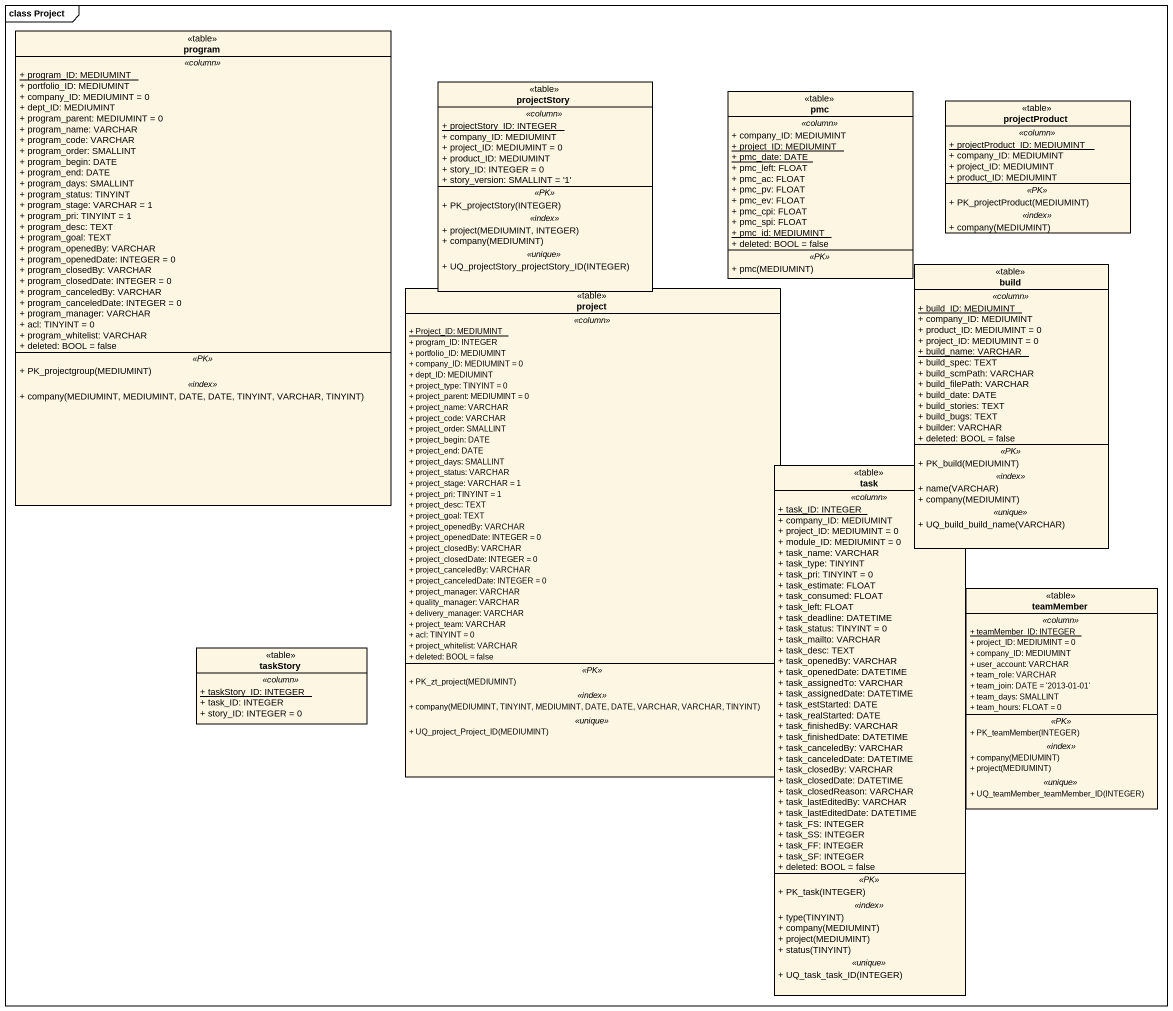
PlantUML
@startuml
mainframe class Project
hide circle
hide empty members
skinparam classAttributeIconSize 0
class program <<table>> {
  .. <<column>> ..
  {static} + program_ID: MEDIUMINT
  + portfolio_ID: MEDIUMINT
  + company_ID: MEDIUMINT = 0
  + dept_ID: MEDIUMINT
  + program_parent: MEDIUMINT = 0
  + program_name: VARCHAR
  + program_code: VARCHAR
  + program_order: SMALLINT
  + program_begin: DATE
  + program_end: DATE
  + program_days: SMALLINT
  + program_status: TINYINT
  + program_stage: VARCHAR = 1
  + program_pri: TINYINT = 1
  + program_desc: TEXT
  + program_goal: TEXT
  + program_openedBy: VARCHAR
  + program_openedDate: INTEGER = 0
  + program_closedBy: VARCHAR
  + program_closedDate: INTEGER = 0
  + program_canceledBy: VARCHAR
  + program_canceledDate: INTEGER = 0
  + program_manager: VARCHAR
  + acl: TINYINT = 0
  + program_whitelist: VARCHAR
  + deleted: BOOL = false
  .. <<PK>> ..
  + PK_projectgroup(MEDIUMINT)
  .. <<index>> ..
  + company(MEDIUMINT, MEDIUMINT, DATE, DATE, TINYINT, VARCHAR, TINYINT)
}
class projectStory <<table>> {
  .. <<column>> ..
  {static} + projectStory_ID: INTEGER
  + company_ID: MEDIUMINT
  + project_ID: MEDIUMINT = 0
  + product_ID: MEDIUMINT
  + story_ID: INTEGER = 0
  + story_version: SMALLINT = '1'
  .. <<PK>> ..
  + PK_projectStory(INTEGER)
  .. <<index>> ..
  + project(MEDIUMINT, INTEGER)
  + company(MEDIUMINT)
  .. <<unique>> ..
  + UQ_projectStory_projectStory_ID(INTEGER)
}
class pmc <<table>> {
  .. <<column>> ..
  + company_ID: MEDIUMINT
  {static} + project_ID: MEDIUMINT
  {static} + pmc_date: DATE
  + pmc_left: FLOAT
  + pmc_ac: FLOAT
  + pmc_pv: FLOAT
  + pmc_ev: FLOAT
  + pmc_cpi: FLOAT
  + pmc_spi: FLOAT
  {static} + pmc_id: MEDIUMINT
  + deleted: BOOL = false
  .. <<PK>> ..
  + pmc(MEDIUMINT)
}
class projectProduct <<table>> {
  .. <<column>> ..
  {static} + projectProduct_ID: MEDIUMINT
  + company_ID: MEDIUMINT
  + project_ID: MEDIUMINT
  + product_ID: MEDIUMINT
  .. <<PK>> ..
  + PK_projectProduct(MEDIUMINT)
  .. <<index>> ..
  + company(MEDIUMINT)
}
class build <<table>> {
  .. <<column>> ..
  {static} + build_ID: MEDIUMINT
  + company_ID: MEDIUMINT
  + product_ID: MEDIUMINT = 0
  + project_ID: MEDIUMINT = 0
  {static} + build_name: VARCHAR
  + build_spec: TEXT
  + build_scmPath: VARCHAR
  + build_filePath: VARCHAR
  + build_date: DATE
  + build_stories: TEXT
  + build_bugs: TEXT
  + builder: VARCHAR
  + deleted: BOOL = false
  .. <<PK>> ..
  + PK_build(MEDIUMINT)
  .. <<index>> ..
  + name(VARCHAR)
  + company(MEDIUMINT)
  .. <<unique>> ..
  + UQ_build_build_name(VARCHAR)
}
class project <<table>> {
  .. <<column>> ..
  {static} + Project_ID: MEDIUMINT
  + program_ID: INTEGER
  + portfolio_ID: MEDIUMINT
  + company_ID: MEDIUMINT = 0
  + dept_ID: MEDIUMINT
  + project_type: TINYINT = 0
  + project_parent: MEDIUMINT = 0
  + project_name: VARCHAR
  + project_code: VARCHAR
  + project_order: SMALLINT
  + project_begin: DATE
  + project_end: DATE
  + project_days: SMALLINT
  + project_status: VARCHAR
  + project_stage: VARCHAR = 1
  + project_pri: TINYINT = 1
  + project_desc: TEXT
  + project_goal: TEXT
  + project_openedBy: VARCHAR
  + project_openedDate: INTEGER = 0
  + project_closedBy: VARCHAR
  + project_closedDate: INTEGER = 0
  + project_canceledBy: VARCHAR
  + project_canceledDate: INTEGER = 0
  + project_manager: VARCHAR
  + quality_manager: VARCHAR
  + delivery_manager: VARCHAR
  + project_team: VARCHAR
  + acl: TINYINT = 0
  + project_whitelist: VARCHAR
  + deleted: BOOL = false
  .. <<PK>> ..
  + PK_zt_project(MEDIUMINT)
  .. <<index>> ..
  + company(MEDIUMINT, TINYINT, MEDIUMINT, DATE, DATE, VARCHAR, VARCHAR, TINYINT)
  .. <<unique>> ..
  + UQ_project_Project_ID(MEDIUMINT)
}
class task <<table>> {
  .. <<column>> ..
  {static} + task_ID: INTEGER
  + company_ID: MEDIUMINT
  + project_ID: MEDIUMINT = 0
  + module_ID: MEDIUMINT = 0
  + task_name: VARCHAR
  + task_type: TINYINT
  + task_pri: TINYINT = 0
  + task_estimate: FLOAT
  + task_consumed: FLOAT
  + task_left: FLOAT
  + task_deadline: DATETIME
  + task_status: TINYINT = 0
  + task_mailto: VARCHAR
  + task_desc: TEXT
  + task_openedBy: VARCHAR
  + task_openedDate: DATETIME
  + task_assignedTo: VARCHAR
  + task_assignedDate: DATETIME
  + task_estStarted: DATE
  + task_realStarted: DATE
  + task_finishedBy: VARCHAR
  + task_finishedDate: DATETIME
  + task_canceledBy: VARCHAR
  + task_canceledDate: DATETIME
  + task_closedBy: VARCHAR
  + task_closedDate: DATETIME
  + task_closedReason: VARCHAR
  + task_lastEditedBy: VARCHAR
  + task_lastEditedDate: DATETIME
  + task_FS: INTEGER
  + task_SS: INTEGER
  + task_FF: INTEGER
  + task_SF: INTEGER
  + deleted: BOOL = false
  .. <<PK>> ..
  + PK_task(INTEGER)
  .. <<index>> ..
  + type(TINYINT)
  + company(MEDIUMINT)
  + project(MEDIUMINT)
  + status(TINYINT)
  .. <<unique>> ..
  + UQ_task_task_ID(INTEGER)
}
class teamMember <<table>> {
  .. <<column>> ..
  {static} + teamMember_ID: INTEGER
  + project_ID: MEDIUMINT = 0
  + company_ID: MEDIUMINT
  + user_account: VARCHAR
  + team_role: VARCHAR
  + team_join: DATE = '2013-01-01'
  + team_days: SMALLINT
  + team_hours: FLOAT = 0
  .. <<PK>> ..
  + PK_teamMember(INTEGER)
  .. <<index>> ..
  + company(MEDIUMINT)
  + project(MEDIUMINT)
  .. <<unique>> ..
  + UQ_teamMember_teamMember_ID(INTEGER)
}
class taskStory <<table>> {
  .. <<column>> ..
  {static} + taskStory_ID: INTEGER
  + task_ID: INTEGER
  + story_ID: INTEGER = 0
}
@enduml
